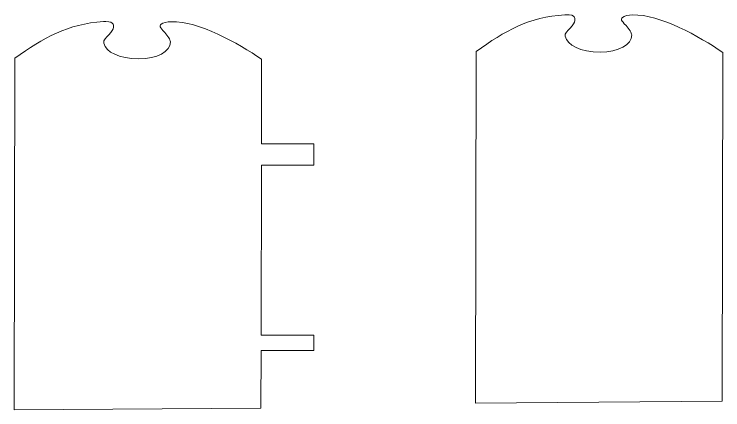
# Model space of a CAD drawing. Header units: centimetres. Extents: x -13.6 to 13.5, y -18.3 to 18.3.
# Drawn here: x -12.77 to -1.6, y -18.33 to -12.09 of the extents above; entities that cross this region are included whole.
import ezdxf

# ---------------------------------------------------------------- set-up
doc = ezdxf.new("R2010")
doc.units = ezdxf.units.CM
doc.header["$MEASUREMENT"] = 0
doc.layers.add('Layer 1', color=7, linetype='Continuous')

msp = doc.modelspace()

# ---------------------------------------------------------------- linework, layer by layer
at = {"layer": 'Layer 1', "color": 28, "lineweight": 20}
for points, knots in [([(-1.6126, -18.19789), (-1.6126, -18.19789), (-1.60322, -12.69735), (-1.60322, -12.69735), (-1.60322, -12.69735), (-1.97159, -12.44216), (-2.59974, -12.09274), (-3.02231, -12.10419), (-3.02231, -12.10419), (-3.09818, -12.10669), (-3.16121, -12.11994), (-3.18449, -12.14322), (-3.18449, -12.14322), (-3.21552, -12.17425), (-3.21024, -12.18672), (-3.12906, -12.27413), (-3.12906, -12.27413), (-3.07898, -12.32806), (-3.03921, -12.39301), (-3.03906, -12.42113), (-3.03906, -12.42113), (-3.03821, -12.57829), (-3.24581, -12.69044), (-3.5376, -12.69044), (-3.5376, -12.69044), (-3.84852, -12.69044), (-4.0543, -12.58294), (-4.08728, -12.44236), (-4.08728, -12.44236), (-4.09879, -12.3933), (-4.0505, -12.35507), (-4.01094, -12.31248), (-4.01094, -12.31248), (-3.91259, -12.21012), (-3.9308, -12.15911), (-3.94436, -12.13621), (-3.94436, -12.13621), (-3.95911, -12.12306), (-3.98429, -12.09336), (-4.09318, -12.10262), (-4.09318, -12.10262), (-4.65475, -12.13936), (-5.03998, -12.35512), (-5.49158, -12.68153), (-5.49158, -12.68153), (-5.49158, -12.68153), (-5.50132, -18.22707), (-5.50132, -18.22707), (-5.50132, -18.22707), (-5.50132, -18.22707), (-1.6126, -18.19789), (-1.6126, -18.19789)], [0, 0, 0, 0, 0.07142857, 0.07142857, 0.07142857, 0.07142857, 0.14285714, 0.14285714, 0.14285714, 0.14285714, 0.21428571, 0.21428571, 0.21428571, 0.21428571, 0.28571429, 0.28571429, 0.28571429, 0.28571429, 0.35714286, 0.35714286, 0.35714286, 0.35714286, 0.42857143, 0.42857143, 0.42857143, 0.42857143, 0.5, 0.5, 0.5, 0.5, 0.57142857, 0.57142857, 0.57142857, 0.57142857, 0.64285714, 0.64285714, 0.64285714, 0.64285714, 0.71428571, 0.71428571, 0.71428571, 0.71428571, 0.78571429, 0.78571429, 0.78571429, 0.78571429, 0.85714286, 0.85714286, 0.85714286, 0.85714286, 1, 1, 1, 1]), ([(-11.3259, -12.20816), (-11.33704, -12.20821), (-11.3495, -12.20866), (-11.36311, -12.20981), (-11.36311, -12.20981), (-11.92468, -12.24655), (-12.30968, -12.46218), (-12.76127, -12.78859), (-12.76127, -12.78859), (-12.76127, -12.78859), (-12.77119, -18.33409), (-12.77119, -18.33409), (-12.77119, -18.33409), (-12.77119, -18.33409), (-8.88264, -18.30515), (-8.88264, -18.30515), (-8.88264, -18.30515), (-8.88264, -18.30515), (-8.88099, -17.39895), (-8.88099, -17.39895), (-8.88099, -17.39895), (-8.88099, -17.39895), (-8.04755, -17.39895), (-8.04755, -17.39895), (-8.04755, -17.39895), (-8.04755, -17.39895), (-8.04755, -17.15421), (-8.04755, -17.15421), (-8.04755, -17.15421), (-8.04755, -17.15421), (-8.88016, -17.15421), (-8.88016, -17.15421), (-8.88016, -17.15421), (-8.88016, -17.15421), (-8.87603, -14.47696), (-8.87603, -14.47696), (-8.87603, -14.47696), (-8.87603, -14.47696), (-8.04755, -14.47696), (-8.04755, -14.47696), (-8.04755, -14.47696), (-8.04755, -14.47696), (-8.04755, -14.13631), (-8.04755, -14.13631), (-8.04755, -14.13631), (-8.04755, -14.13631), (-8.8752, -14.13631), (-8.8752, -14.13631), (-8.8752, -14.13631), (-8.8752, -14.13631), (-8.87272, -12.8043), (-8.87272, -12.8043), (-8.87272, -12.8043), (-9.24109, -12.54911), (-9.8698, -12.20002), (-10.29237, -12.21147), (-10.29237, -12.21147), (-10.36824, -12.21397), (-10.43115, -12.22705), (-10.45443, -12.25033), (-10.45443, -12.25033), (-10.48546, -12.28136), (-10.48021, -12.29355), (-10.39903, -12.38097), (-10.39903, -12.38097), (-10.34895, -12.4349), (-10.30906, -12.50002), (-10.3089, -12.52814), (-10.3089, -12.52814), (-10.30805, -12.6853), (-10.51568, -12.79768), (-10.80748, -12.79768), (-10.80748, -12.79768), (-11.1184, -12.79768), (-11.32434, -12.69021), (-11.35732, -12.54963), (-11.35732, -12.54963), (-11.36883, -12.50057), (-11.31998, -12.46158), (-11.28043, -12.41899), (-11.28043, -12.41899), (-11.18208, -12.31663), (-11.20073, -12.26578), (-11.21428, -12.24288), (-11.21428, -12.24288), (-11.22719, -12.23137), (-11.24794, -12.20782), (-11.3259, -12.20815), (-11.3259, -12.20815), (-11.3259, -12.20815), (-11.3259, -12.20816), (-11.3259, -12.20816)], [0, 0, 0, 0, 0.04166667, 0.04166667, 0.04166667, 0.04166667, 0.08333333, 0.08333333, 0.08333333, 0.08333333, 0.125, 0.125, 0.125, 0.125, 0.16666667, 0.16666667, 0.16666667, 0.16666667, 0.20833333, 0.20833333, 0.20833333, 0.20833333, 0.25, 0.25, 0.25, 0.25, 0.29166667, 0.29166667, 0.29166667, 0.29166667, 0.33333333, 0.33333333, 0.33333333, 0.33333333, 0.375, 0.375, 0.375, 0.375, 0.41666667, 0.41666667, 0.41666667, 0.41666667, 0.45833333, 0.45833333, 0.45833333, 0.45833333, 0.5, 0.5, 0.5, 0.5, 0.54166667, 0.54166667, 0.54166667, 0.54166667, 0.58333333, 0.58333333, 0.58333333, 0.58333333, 0.625, 0.625, 0.625, 0.625, 0.66666667, 0.66666667, 0.66666667, 0.66666667, 0.70833333, 0.70833333, 0.70833333, 0.70833333, 0.75, 0.75, 0.75, 0.75, 0.79166667, 0.79166667, 0.79166667, 0.79166667, 0.83333333, 0.83333333, 0.83333333, 0.83333333, 0.875, 0.875, 0.875, 0.875, 0.91666667, 0.91666667, 0.91666667, 0.91666667, 1, 1, 1, 1])]:
    msp.add_open_spline(points, degree=3, knots=knots, dxfattribs=at)

doc.saveas('drawing.dxf')
